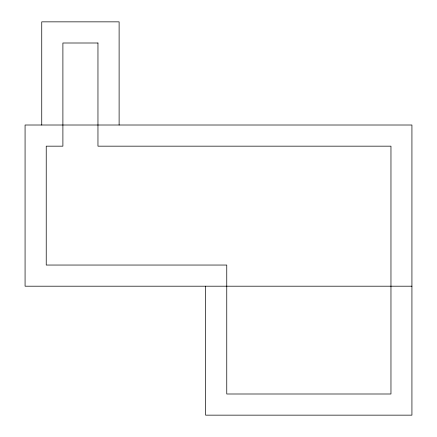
<?xml version="1.0" encoding="UTF-8"?>
<svg xmlns="http://www.w3.org/2000/svg" width="437" height="437" viewBox="0 0 437 437"><rect width="100%" height="100%" fill="white"/><g stroke="black" fill="none" stroke-linecap="round" stroke-linejoin="round"><path stroke-width="0.66" d="M411.927 286.197L25.073 286.197L25.073 125.009L411.927 125.009L411.927 415.15L205.603 415.15L205.603 286.197M119.115 125.009L119.115 21.85L41.744 21.85L41.744 125.009M97.959 43.001L62.895 43.001L62.895 146.166L46.229 146.166L46.229 265.046L226.759 265.046L226.759 393.999L390.962 393.999L390.962 146.166L97.959 146.166L97.959 43.001"/></g></svg>
